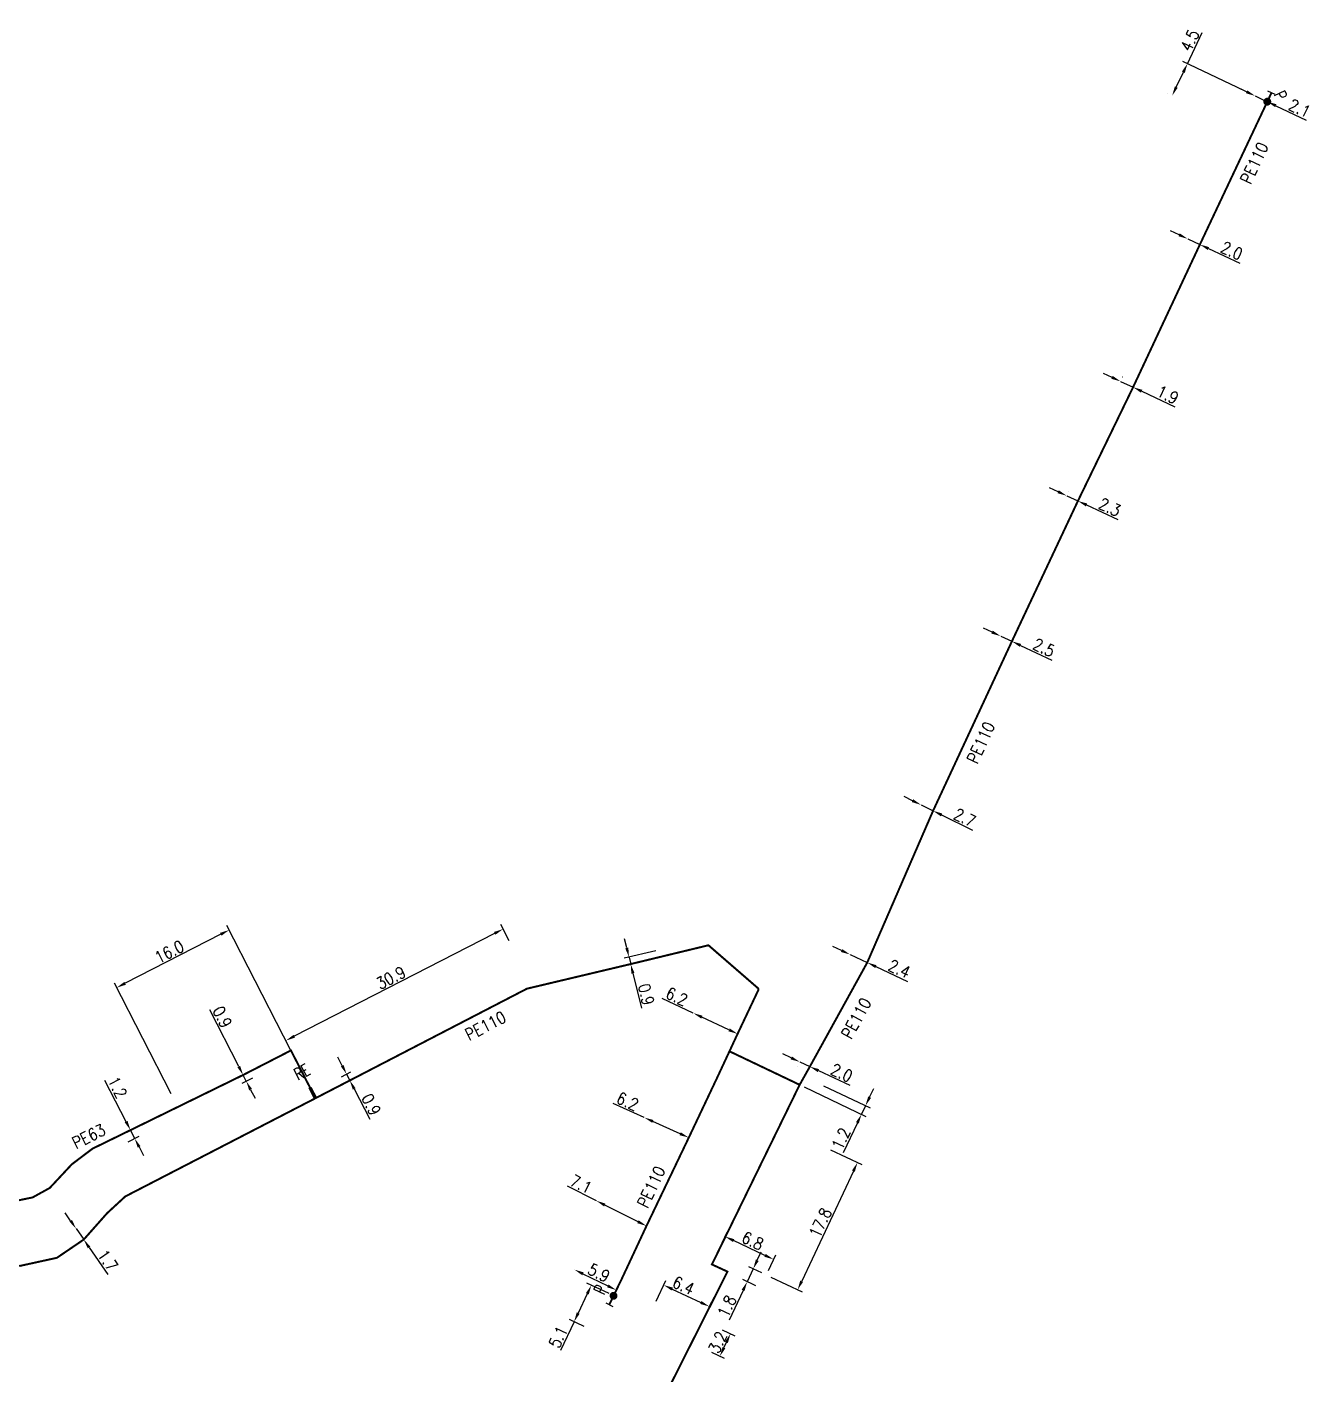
# Model space of a CAD drawing. Header units: millimetres. Extents: x 100882 to 102000, y 121995 to 123000.
# Drawn here: x 101761.7 to 101924.5, y 122680.7 to 122851.3 of the extents above; entities that cross this region are included whole.
import ezdxf
from ezdxf.enums import TextEntityAlignment as Align

# ---------------------------------------------------------------- set-up
doc = ezdxf.new("R2010")
doc.units = ezdxf.units.MM
doc.header["$PDMODE"] = 34
doc.linetypes.add('L_25_PE', pattern=[2000, 1000, 1000])
doc.layers.get('0').update_dxf_attribs({"linetype": 'CONTINUOUS'})
doc.layers.get('DEFPOINTS').update_dxf_attribs({"linetype": 'CONTINUOUS'})
for name, color, linetype in [('L_150', 1, 'CONTINUOUS'), ('L_300', 7, 'CONTINUOUS'), ('L_340', 7, 'CONTINUOUS')]:
    doc.layers.add(name, color=color, linetype=linetype)
doc.styles.add('G_ROMANS', font='ROMANS.SHX', dxfattribs={"width": 0.75})
doc.styles.get("Standard").update_dxf_attribs({"font": 'romans.shx', "width": 0.85})
doc.dimstyles.get("Standard").update_dxf_attribs({"dimtxt": 1.5, "dimasz": 1.2, "dimexe": 0.625, "dimexo": 0.625, "dimgap": 0.25, "dimtad": 1, "dimdec": 1, "dimzin": 0, "dimdsep": 46, "dimtxsty": 'Standard', "dimcen": -0.5, "dimadec": 0, "dimazin": 0, "dimtfac": 1, "dimtdec": 1, "dimtmove": 0, "dimatfit": 3, "dimfxl": 0, "dimtolj": 1, "dimtzin": 0, "dimarcsym": 0})

# ---------------------------------------------------------------- blocks, each defined once
blk = doc.blocks.new('*D6')
at = {"layer": 'DEFPOINTS', "color": 0, "linetype": 'Continuous', "transparency": 16777216}
for p in [(101849.14, 122686.52), (101850.76, 122685.76), (101847.8, 122683.67)]:
    blk.add_point(p, dxfattribs=at)
at = {"layer": 'L_150', "color": 0, "linetype": 'Continuous', "lineweight": -2, "transparency": 16777216}
for p, q in [((101849.7, 122686.26), (101851.32, 122685.5)), ((101849.93, 122684), (101850.25, 122684.68)), ((101848.36, 122683.41), (101849.98, 122682.65))]:
    blk.add_line(p, q, dxfattribs=at)
at = {"layer": 'L_150', "color": 0, "linetype": 'Continuous', "transparency": 16777216}
for points in [[(101850.06, 122684.76), (101850.43, 122684.59), (101850.76, 122685.76)], [(101849.75, 122684.08), (101850.11, 122683.91), (101849.42, 122682.91)]]:
    blk.add_solid(points, dxfattribs=at)
at = {"layer": 'L_150', "color": 0, "linetype": 'Continuous', "transparency": 16777216, "insert": (101849.15, 122684.69), "char_height": 1.5, "attachment_point": 5, "rotation": 64.8146}
blk.add_mtext('\\A1;3.2', dxfattribs=at)
blk = doc.blocks.new('*D7')
at = {"layer": 'DEFPOINTS', "color": 0, "linetype": 'Continuous', "transparency": 16777216}
for p in [(101841.07, 122689.32), (101848.09, 122689.21), (101846.86, 122686.6)]:
    blk.add_point(p, dxfattribs=at)
at = {"layer": 'L_150', "color": 0, "linetype": 'Continuous', "lineweight": -2, "transparency": 16777216}
for p, q in [((101841.33, 122689.89), (101842.56, 122692.5)), ((101843.38, 122691.42), (101847, 122689.72)), ((101847.12, 122687.16), (101848.35, 122689.78))]:
    blk.add_line(p, q, dxfattribs=at)
at = {"layer": 'L_150', "color": 0, "linetype": 'Continuous', "transparency": 16777216}
for points in [[(101843.47, 122691.6), (101843.3, 122691.24), (101842.29, 122691.93)], [(101847.09, 122689.9), (101846.92, 122689.54), (101848.09, 122689.21)]]:
    blk.add_solid(points, dxfattribs=at)
at = {"layer": 'L_150', "color": 0, "linetype": 'Continuous', "transparency": 16777216, "insert": (101844.8, 122691.86), "char_height": 1.5, "attachment_point": 5, "rotation": 334.8146}
blk.add_mtext('\\A1;6.4', dxfattribs=at)
blk = doc.blocks.new('*D8')
at = {"layer": 'DEFPOINTS', "color": 0, "linetype": 'Continuous', "transparency": 16777216}
for p in [(101862.86, 122709.31), (101855.29, 122693.2), (101859.27, 122691.34)]:
    blk.add_point(p, dxfattribs=at)
at = {"layer": 'L_150', "color": 0, "linetype": 'Continuous', "lineweight": -2, "transparency": 16777216}
for p, q in [((101863.43, 122709.05), (101867.4, 122707.18)), ((101866.33, 122706.36), (101859.78, 122692.42)), ((101855.86, 122692.94), (101859.83, 122691.07))]:
    blk.add_line(p, q, dxfattribs=at)
at = {"layer": 'L_150', "color": 0, "linetype": 'Continuous', "transparency": 16777216}
for points in [[(101866.15, 122706.44), (101866.51, 122706.27), (101866.84, 122707.45)], [(101859.6, 122692.51), (101859.96, 122692.34), (101859.27, 122691.34)]]:
    blk.add_solid(points, dxfattribs=at)
at = {"layer": 'L_150', "color": 0, "linetype": 'Continuous', "transparency": 16777216, "insert": (101862.15, 122699.82), "char_height": 1.5, "attachment_point": 5, "rotation": 64.8261}
blk.add_mtext('\\A1;17.8', dxfattribs=at)
blk = doc.blocks.new('*D9')
at = {"layer": 'DEFPOINTS', "color": 0, "linetype": 'Continuous', "transparency": 16777216}
for p in [(101850.07, 122698.07), (101849.14, 122696.1), (101855.29, 122693.2)]:
    blk.add_point(p, dxfattribs=at)
at = {"layer": 'L_150', "color": 0, "linetype": 'Continuous', "lineweight": -2, "transparency": 16777216}
for p, q in [((101849.4, 122696.66), (101850.33, 122698.64)), ((101855.13, 122695.69), (101851.15, 122697.56)), ((101855.56, 122693.77), (101856.49, 122695.74))]:
    blk.add_line(p, q, dxfattribs=at)
at = {"layer": 'L_150', "color": 0, "linetype": 'Continuous', "transparency": 16777216}
for points in [[(101851.24, 122697.74), (101851.07, 122697.38), (101850.07, 122698.07)], [(101855.22, 122695.87), (101855.05, 122695.51), (101856.22, 122695.18)]]:
    blk.add_solid(points, dxfattribs=at)
at = {"layer": 'L_150', "color": 0, "linetype": 'Continuous', "transparency": 16777216, "insert": (101853.57, 122697.53), "char_height": 1.5, "attachment_point": 5, "rotation": 334.8261}
blk.add_mtext('\\A1;6.8', dxfattribs=at)
blk = doc.blocks.new('*D10')
at = {"layer": 'DEFPOINTS', "color": 0, "linetype": 'Continuous', "transparency": 16777216}
for p in [(101841.9, 122734.42), (101838.12, 122732.58), (101842.11, 122733.54)]:
    blk.add_point(p, dxfattribs=at)
at = {"layer": 'L_150', "color": 0, "linetype": 'Continuous', "lineweight": -2, "transparency": 16777216}
for p, q in [((101837.63, 122734.62), (101837.35, 122735.79)), ((101841.3, 122734.27), (101837.3, 122733.31)), ((101841.51, 122733.4), (101837.51, 122732.43)), ((101837.91, 122733.46), (101838.12, 122732.58)), ((101838.4, 122731.41), (101839.47, 122726.98))]:
    blk.add_line(p, q, dxfattribs=at)
at = {"layer": 'L_150', "color": 0, "linetype": 'Continuous', "transparency": 16777216}
for points in [[(101837.82, 122734.67), (101837.43, 122734.57), (101837.91, 122733.46)], [(101838.6, 122731.46), (101838.21, 122731.37), (101838.12, 122732.58)]]:
    blk.add_solid(points, dxfattribs=at)
at = {"layer": 'L_150', "color": 0, "linetype": 'Continuous', "transparency": 16777216, "insert": (101840.08, 122728.73), "char_height": 1.5, "attachment_point": 5, "rotation": 283.5651}
blk.add_mtext('\\A1;0.9', dxfattribs=at)
blk = doc.blocks.new('*D11')
at = {"layer": 'DEFPOINTS', "color": 0, "linetype": 'Continuous', "transparency": 16777216}
for p in [(101800.94, 122718.02), (101801.35, 122717.22), (101802.55, 122717.84)]:
    blk.add_point(p, dxfattribs=at)
at = {"layer": 'L_150', "color": 0, "linetype": 'Continuous', "lineweight": -2, "transparency": 16777216}
for p, q in [((101801.58, 122719.7), (101801.03, 122720.77)), ((101801.49, 122718.3), (101802.69, 122718.92)), ((101802.14, 122718.64), (101802.55, 122717.84)), ((101801.91, 122717.5), (101803.1, 122718.12)), ((101803.1, 122716.77), (101805.08, 122712.94))]:
    blk.add_line(p, q, dxfattribs=at)
at = {"layer": 'L_150', "color": 0, "linetype": 'Continuous', "transparency": 16777216}
for points in [[(101801.76, 122719.79), (101801.41, 122719.61), (101802.14, 122718.64)], [(101803.28, 122716.86), (101802.92, 122716.68), (101802.55, 122717.84)]]:
    blk.add_solid(points, dxfattribs=at)
at = {"layer": 'L_150', "color": 0, "linetype": 'Continuous', "transparency": 16777216, "insert": (101805.25, 122714.78), "char_height": 1.5, "attachment_point": 5, "rotation": 297.3376}
blk.add_mtext('\\A1;0.9', dxfattribs=at)
blk = doc.blocks.new('*D12')
at = {"layer": 'DEFPOINTS', "color": 0, "linetype": 'Continuous', "transparency": 16777216}
for p in [(101767.88, 122699.08), (101768.85, 122697.69), (101768.85, 122697.69)]:
    blk.add_point(p, dxfattribs=at)
at = {"layer": 'L_150', "color": 0, "linetype": 'Continuous', "lineweight": -2, "transparency": 16777216}
for p, q in [((101767.19, 122700.07), (101766.51, 122701.06)), ((101767.88, 122699.08), (101768.85, 122697.69)), ((101769.53, 122696.7), (101771.91, 122693.25))]:
    blk.add_line(p, q, dxfattribs=at)
at = {"layer": 'L_150', "color": 0, "linetype": 'Continuous', "transparency": 16777216}
for points in [[(101767.36, 122700.18), (101767.03, 122699.96), (101767.88, 122699.08)], [(101769.69, 122696.81), (101769.36, 122696.58), (101768.85, 122697.69)]]:
    blk.add_solid(points, dxfattribs=at)
at = {"layer": 'L_150', "color": 0, "linetype": 'Continuous', "transparency": 16777216, "insert": (101771.88, 122695.05), "char_height": 1.5, "attachment_point": 5, "rotation": 304.6917}
blk.add_mtext('\\A1;1.7', dxfattribs=at)
blk = doc.blocks.new('*D13')
at = {"layer": 'DEFPOINTS', "color": 0, "linetype": 'Continuous', "transparency": 16777216}
for p in [(101789.03, 122718.53), (101790.38, 122719.22), (101790.79, 122718.42)]:
    blk.add_point(p, dxfattribs=at)
at = {"layer": 'L_150', "color": 0, "linetype": 'Continuous', "lineweight": -2, "transparency": 16777216}
for p, q in [((101788.49, 122719.6), (101784.8, 122726.78)), ((101789.82, 122718.94), (101788.48, 122718.25)), ((101789.44, 122717.73), (101789.03, 122718.53)), ((101790.23, 122718.14), (101788.89, 122717.45)), ((101789.99, 122716.67), (101790.54, 122715.6))]:
    blk.add_line(p, q, dxfattribs=at)
at = {"layer": 'L_150', "color": 0, "linetype": 'Continuous', "transparency": 16777216}
for points in [[(101788.66, 122719.69), (101788.31, 122719.51), (101789.03, 122718.53)], [(101790.17, 122716.76), (101789.81, 122716.57), (101789.44, 122717.73)]]:
    blk.add_solid(points, dxfattribs=at)
at = {"layer": 'L_150', "color": 0, "linetype": 'Continuous', "transparency": 16777216, "insert": (101786.4, 122725.86), "char_height": 1.5, "attachment_point": 5, "rotation": 297.1491}
blk.add_mtext('\\A1;0.9', dxfattribs=at)
blk = doc.blocks.new('*D14')
at = {"layer": 'DEFPOINTS', "color": 0, "linetype": 'Continuous', "transparency": 16777216}
for p in [(101773.37, 122710.84), (101774.77, 122711.55), (101773.92, 122709.77)]:
    blk.add_point(p, dxfattribs=at)
at = {"layer": 'L_150', "color": 0, "linetype": 'Continuous', "lineweight": -2, "transparency": 16777216}
for p, q in [((101774.22, 122712.62), (101771.54, 122717.85)), ((101773.93, 122711.13), (101775.32, 122711.84)), ((101774.48, 122710.06), (101775.87, 122710.77)), ((101775.31, 122710.49), (101774.77, 122711.55)), ((101775.86, 122709.42), (101776.41, 122708.35))]:
    blk.add_line(p, q, dxfattribs=at)
at = {"layer": 'L_150', "color": 0, "linetype": 'Continuous', "transparency": 16777216}
for points in [[(101774.4, 122712.71), (101774.04, 122712.53), (101774.77, 122711.55)], [(101776.04, 122709.51), (101775.68, 122709.33), (101775.31, 122710.49)]]:
    blk.add_solid(points, dxfattribs=at)
at = {"layer": 'L_150', "color": 0, "linetype": 'Continuous', "transparency": 16777216, "insert": (101773.11, 122716.97), "char_height": 1.5, "attachment_point": 5, "rotation": 297.1491}
blk.add_mtext('\\A1;1.2', dxfattribs=at)
blk = doc.blocks.new('*D22')
at = {"layer": 'DEFPOINTS', "color": 0, "linetype": 'Continuous', "transparency": 16777216}
for p in [(101823.01, 122734.96), (101794.45, 122722.89), (101795.5, 122720.84)]:
    blk.add_point(p, dxfattribs=at)
at = {"layer": 'L_150', "color": 0, "linetype": 'Continuous', "lineweight": -2, "transparency": 16777216}
for p, q in [((101822.72, 122735.52), (101821.67, 122737.57)), ((101820.89, 122736.46), (101795.52, 122723.44)), ((101795.22, 122721.4), (101794.16, 122723.45))]:
    blk.add_line(p, q, dxfattribs=at)
at = {"layer": 'L_150', "color": 0, "linetype": 'Continuous', "transparency": 16777216}
for points in [[(101820.8, 122736.64), (101820.98, 122736.29), (101821.96, 122737.01)], [(101795.43, 122723.62), (101795.61, 122723.26), (101794.45, 122722.89)]]:
    blk.add_solid(points, dxfattribs=at)
at = {"layer": 'L_150', "color": 0, "linetype": 'Continuous', "transparency": 16777216, "insert": (101807.75, 122730.84), "char_height": 1.5, "attachment_point": 5, "rotation": 27.1758}
blk.add_mtext('\\A1;30.9', dxfattribs=at)
blk = doc.blocks.new('L_340_21')
blk.add_hatch(color=256).paths.add_polyline_path([(0.125, 0.75), (-0.125, 0.75), (-0.125, -0.75), (0.125, -0.75)])
blk.add_lwpolyline([(-0.125, 0.75), (0.125, 0.75), (0.125, -0.75), (-0.125, -0.75)], close=True)
at = {"style": 'G_ROMANS', "width": 0.75, "flags": 8}
blk.add_attdef('RE', text='', height=1.5, dxfattribs=at).set_placement((0, 3), align=Align.MIDDLE)
at = {"color": 0, "linetype": 'Continuous', "style": 'G_ROMANS', "width": 0.75, "flags": 3}
for tag, p in [('DEF_LEG', (0, -4)), ('DEF_COUP', (0, -6)), ('DEF_TYPE', (0, -8))]:
    blk.add_attdef(tag, text='', height=1.2, dxfattribs=at).set_placement(p, align=Align.MIDDLE)
blk = doc.blocks.new('*D23')
at = {"layer": 'DEFPOINTS', "color": 0, "linetype": 'Continuous', "transparency": 16777216}
for p in [(101773.02, 122729.59), (101794.45, 122722.89), (101780.21, 122715.59)]:
    blk.add_point(p, dxfattribs=at)
at = {"layer": 'L_150', "color": 0, "linetype": 'Continuous', "lineweight": -2, "transparency": 16777216}
for p, q in [((101794.16, 122723.45), (101786.98, 122737.45)), ((101786.2, 122736.35), (101774.09, 122730.14)), ((101779.92, 122716.14), (101772.74, 122730.15))]:
    blk.add_line(p, q, dxfattribs=at)
at = {"layer": 'L_150', "color": 0, "linetype": 'Continuous', "transparency": 16777216}
for points in [[(101786.11, 122736.53), (101786.29, 122736.17), (101787.27, 122736.89)], [(101774, 122730.32), (101774.18, 122729.96), (101773.02, 122729.59)]]:
    blk.add_solid(points, dxfattribs=at)
at = {"layer": 'L_150', "color": 0, "linetype": 'Continuous', "transparency": 16777216, "insert": (101779.69, 122734.13), "char_height": 1.5, "attachment_point": 5, "rotation": 27.1491}
blk.add_mtext('\\A1;16.0', dxfattribs=at)
blk = doc.blocks.new('*D24')
at = {"layer": 'DEFPOINTS', "color": 0, "linetype": 'Continuous', "transparency": 16777216}
for p in [(101853.64, 122693.98), (101855.29, 122693.2), (101854.53, 122691.57)]:
    blk.add_point(p, dxfattribs=at)
at = {"layer": 'L_150', "color": 0, "linetype": 'Continuous', "lineweight": -2, "transparency": 16777216}
for p, q in [((101854.15, 122695.07), (101854.66, 122696.15)), ((101853.64, 122693.98), (101852.87, 122692.35)), ((101854.73, 122693.47), (101853.07, 122694.25)), ((101852.36, 122691.26), (101850.58, 122687.47)), ((101853.96, 122691.84), (101852.31, 122692.62))]:
    blk.add_line(p, q, dxfattribs=at)
at = {"layer": 'L_150', "color": 0, "linetype": 'Continuous', "transparency": 16777216}
for points in [[(101853.97, 122695.15), (101854.33, 122694.98), (101853.64, 122693.98)], [(101852.18, 122691.35), (101852.54, 122691.18), (101852.87, 122692.35)]]:
    blk.add_solid(points, dxfattribs=at)
at = {"layer": 'L_150', "color": 0, "linetype": 'Continuous', "transparency": 16777216, "insert": (101850.31, 122689.25), "char_height": 1.5, "attachment_point": 5, "rotation": 64.881}
blk.add_mtext('\\A1;1.8', dxfattribs=at)
blk = doc.blocks.new('*D57')
at = {"layer": 'DEFPOINTS', "color": 0, "linetype": 'Continuous', "transparency": 16777216}
for p in [(101846.05, 122726.37), (101851.66, 122723.74), (101851.66, 122723.74)]:
    blk.add_point(p, dxfattribs=at)
at = {"layer": 'L_150', "color": 0, "linetype": 'Continuous', "lineweight": -2, "transparency": 16777216}
for p, q in [((101846.05, 122726.37), (101842.12, 122728.22)), ((101850.57, 122724.25), (101847.13, 122725.86))]:
    blk.add_line(p, q, dxfattribs=at)
at = {"layer": 'L_150', "color": 0, "linetype": 'Continuous', "transparency": 16777216}
for points in [[(101847.22, 122726.04), (101847.05, 122725.68), (101846.05, 122726.37)], [(101850.66, 122724.43), (101850.49, 122724.07), (101851.66, 122723.74)]]:
    blk.add_solid(points, dxfattribs=at)
at = {"layer": 'L_150', "color": 0, "linetype": 'Continuous', "transparency": 16777216, "insert": (101843.95, 122728.46), "char_height": 1.5, "attachment_point": 5, "rotation": 334.8598}
blk.add_mtext('\\A1;6.2', dxfattribs=at)
blk = doc.blocks.new('*D58')
at = {"layer": 'DEFPOINTS', "color": 0, "linetype": 'Continuous', "transparency": 16777216}
for p in [(101839.84, 122713.14), (101845.49, 122710.6), (101845.49, 122710.6)]:
    blk.add_point(p, dxfattribs=at)
at = {"layer": 'L_150', "color": 0, "linetype": 'Continuous', "lineweight": -2, "transparency": 16777216}
for p, q in [((101839.84, 122713.14), (101835.91, 122714.92)), ((101844.39, 122711.09), (101840.93, 122712.65))]:
    blk.add_line(p, q, dxfattribs=at)
at = {"layer": 'L_150', "color": 0, "linetype": 'Continuous', "transparency": 16777216}
for points in [[(101841.01, 122712.83), (101840.85, 122712.47), (101839.84, 122713.14)], [(101844.47, 122711.27), (101844.31, 122710.91), (101845.49, 122710.6)]]:
    blk.add_solid(points, dxfattribs=at)
at = {"layer": 'L_150', "color": 0, "linetype": 'Continuous', "transparency": 16777216, "insert": (101837.73, 122715.19), "char_height": 1.5, "attachment_point": 5, "rotation": 335.7331}
blk.add_mtext('\\A1;6.2', dxfattribs=at)
blk = doc.blocks.new('*D59')
at = {"layer": 'DEFPOINTS', "color": 0, "linetype": 'Continuous', "transparency": 16777216}
for p in [(101831, 122693.88), (101836.3, 122691.29), (101836.3, 122691.29)]:
    blk.add_point(p, dxfattribs=at)
at = {"layer": 'L_150', "color": 0, "linetype": 'Continuous', "lineweight": -2, "transparency": 16777216}
blk.add_line((101832.08, 122693.35), (101835.22, 122691.82), dxfattribs=at)
at = {"layer": 'L_150', "color": 0, "linetype": 'Continuous', "transparency": 16777216}
for points in [[(101832.17, 122693.53), (101831.99, 122693.17), (101831, 122693.88)], [(101835.31, 122692), (101835.14, 122691.64), (101836.3, 122691.29)]]:
    blk.add_solid(points, dxfattribs=at)
at = {"layer": 'L_150', "color": 0, "linetype": 'Continuous', "transparency": 16777216, "insert": (101834.09, 122693.48), "char_height": 1.5, "attachment_point": 5, "rotation": 333.9565}
blk.add_mtext('\\A1;5.9', dxfattribs=at)
blk = doc.blocks.new('*D60')
at = {"layer": 'DEFPOINTS', "color": 0, "linetype": 'Continuous', "transparency": 16777216}
for p in [(101833.14, 122691.9), (101835.95, 122690.57), (101832.78, 122686.42)]:
    blk.add_point(p, dxfattribs=at)
at = {"layer": 'L_300', "color": 0, "linetype": 'Continuous', "lineweight": -2, "transparency": 16777216}
for p, q in [((101835.38, 122690.84), (101832.57, 122692.17)), ((101832.62, 122690.81), (101831.47, 122688.37)), ((101830.95, 122687.29), (101829.24, 122683.66)), ((101832.21, 122686.69), (101830.39, 122687.55))]:
    blk.add_line(p, q, dxfattribs=at)
at = {"layer": 'L_300', "color": 0, "linetype": 'Continuous', "transparency": 16777216}
for points in [[(101832.44, 122690.9), (101832.8, 122690.73), (101833.14, 122691.9)], [(101831.29, 122688.46), (101831.65, 122688.29), (101830.95, 122687.29)]]:
    blk.add_solid(points, dxfattribs=at)
at = {"layer": 'L_300', "color": 0, "linetype": 'Continuous', "transparency": 16777216, "insert": (101828.94, 122685.36), "char_height": 1.5, "attachment_point": 5, "rotation": 64.6827}
blk.add_mtext('\\A1;5.1', dxfattribs=at)
blk = doc.blocks.new('*D61')
at = {"layer": 'DEFPOINTS', "color": 0, "linetype": 'Continuous', "transparency": 16777216}
for p in [(101833.78, 122702.6), (101833.78, 122702.6), (101840.12, 122699.41)]:
    blk.add_point(p, dxfattribs=at)
at = {"layer": 'L_150', "color": 0, "linetype": 'Continuous', "lineweight": -2, "transparency": 16777216}
for p, q in [((101833.78, 122702.6), (101830.12, 122704.44)), ((101839.05, 122699.95), (101834.85, 122702.06))]:
    blk.add_line(p, q, dxfattribs=at)
at = {"layer": 'L_150', "color": 0, "linetype": 'Continuous', "transparency": 16777216}
for points in [[(101834.94, 122702.24), (101834.76, 122701.88), (101833.78, 122702.6)], [(101839.14, 122700.13), (101838.96, 122699.77), (101840.12, 122699.41)]]:
    blk.add_solid(points, dxfattribs=at)
at = {"layer": 'L_150', "color": 0, "linetype": 'Continuous', "transparency": 16777216, "insert": (101831.83, 122704.7), "char_height": 1.5, "attachment_point": 5, "rotation": 333.2857}
blk.add_mtext('\\A1;7.1', dxfattribs=at)
blk = doc.blocks.new('L_300_12')
at = {"color": 0, "linetype": 'Continuous', "const_width": 0.497, "flags": 128}
blk.add_lwpolyline([(-0.25, 0, 1), (0.25, 0, 1)], format="xyb", close=True, dxfattribs=at)
at = {"color": 0, "linetype": 'Continuous', "style": 'G_ROMANS', "width": 0.75}
blk.add_text('P', height=1.5, dxfattribs=at).set_placement((0, 1.85), align=Align.MIDDLE)
at = {"color": 0, "linetype": 'Continuous', "style": 'G_ROMANS', "width": 0.75, "flags": 3}
for tag, p in [('DEF_LEG', (0, -5)), ('DEF_COUP', (0, -7.5)), ('DEF_TYPE', (0, -10))]:
    blk.add_attdef(tag, text='', height=1.2, dxfattribs=at).set_placement(p, align=Align.MIDDLE)
blk = doc.blocks.new('L_340_07')
at = {"color": 0, "linetype": 'Continuous', "const_width": 0.25, "flags": 128}
blk.add_lwpolyline([(0, 0), (1.25, 0)], dxfattribs=at)
at = {"color": 0, "linetype": 'Continuous', "flags": 128}
blk.add_lwpolyline([(1.25, -0.5), (1.25, 0.5)], dxfattribs=at)
at = {"color": 0, "linetype": 'Continuous', "style": 'G_ROMANS', "width": 0.75, "flags": 3}
for tag, p in [('DEF_LEG', (0.72, -3.47)), ('DEF_COUP', (0.72, -5.97)), ('DEF_TYPE', (0.72, -8.47))]:
    blk.add_attdef(tag, text='', height=1.2, dxfattribs=at).set_placement(p, align=Align.MIDDLE)
blk = doc.blocks.new('*D101')
at = {"layer": 'DEFPOINTS', "color": 0, "linetype": 'Continuous', "transparency": 16777216}
for p in [(101908.63, 122846.6), (101906.7, 122842.54), (101917.21, 122842.52)]:
    blk.add_point(p, dxfattribs=at)
at = {"layer": 'L_300', "color": 0, "linetype": 'Continuous', "lineweight": -2, "transparency": 16777216}
for p, q in [((101908.63, 122846.6), (101910.51, 122850.55)), ((101916.65, 122842.79), (101908.07, 122846.87)), ((101907.21, 122843.62), (101908.12, 122845.52)), ((101906.13, 122842.81), (101906.13, 122842.81))]:
    blk.add_line(p, q, dxfattribs=at)
at = {"layer": 'L_300', "color": 0, "linetype": 'Continuous', "transparency": 16777216}
for points in [[(101907.93, 122845.61), (101908.3, 122845.43), (101908.63, 122846.6)], [(101907.03, 122843.71), (101907.39, 122843.54), (101906.7, 122842.54)]]:
    blk.add_solid(points, dxfattribs=at)
at = {"layer": 'L_300', "color": 0, "linetype": 'Continuous', "transparency": 16777216, "insert": (101908.92, 122849.55), "char_height": 1.5, "attachment_point": 5, "rotation": 64.5661}
blk.add_mtext('\\A1;4.5', dxfattribs=at)
blk = doc.blocks.new('*D102')
at = {"layer": 'DEFPOINTS', "color": 0, "linetype": 'Continuous', "transparency": 16777216}
for p in [(101917.21, 122842.52), (101917.21, 122842.52), (101918.75, 122841.79)]:
    blk.add_point(p, dxfattribs=at)
at = {"layer": 'L_300', "color": 0, "linetype": 'Continuous', "lineweight": -2, "transparency": 16777216}
for p, q in [((101916.13, 122843.04), (101915.05, 122843.55)), ((101917.21, 122842.52), (101918.75, 122841.79)), ((101919.83, 122841.28), (101923.68, 122839.45))]:
    blk.add_line(p, q, dxfattribs=at)
at = {"layer": 'L_300', "color": 0, "linetype": 'Continuous', "transparency": 16777216}
for points in [[(101916.22, 122843.22), (101916.04, 122842.86), (101917.21, 122842.52)], [(101919.91, 122841.46), (101919.74, 122841.1), (101918.75, 122841.79)]]:
    blk.add_solid(points, dxfattribs=at)
at = {"layer": 'L_300', "color": 0, "linetype": 'Continuous', "transparency": 16777216, "insert": (101922.84, 122840.95), "char_height": 1.5, "attachment_point": 5, "rotation": 334.5661}
blk.add_mtext('\\A1;2.1', dxfattribs=at)
blk = doc.blocks.new('*D103')
at = {"layer": 'DEFPOINTS', "color": 0, "linetype": 'Continuous', "transparency": 16777216}
for p in [(101908.67, 122824.42), (101908.67, 122824.42), (101910.21, 122823.7)]:
    blk.add_point(p, dxfattribs=at)
at = {"layer": 'L_150', "color": 0, "linetype": 'Continuous', "lineweight": -2, "transparency": 16777216}
for p, q in [((101907.58, 122824.93), (101906.49, 122825.44)), ((101908.67, 122824.42), (101910.21, 122823.7)), ((101911.29, 122823.19), (101915.25, 122821.34))]:
    blk.add_line(p, q, dxfattribs=at)
at = {"layer": 'L_150', "color": 0, "linetype": 'Continuous', "transparency": 16777216}
for points in [[(101907.67, 122825.11), (101907.5, 122824.75), (101908.67, 122824.42)], [(101911.38, 122823.37), (101911.21, 122823.01), (101910.21, 122823.7)]]:
    blk.add_solid(points, dxfattribs=at)
at = {"layer": 'L_150', "color": 0, "linetype": 'Continuous', "transparency": 16777216, "insert": (101914.24, 122822.92), "char_height": 1.5, "attachment_point": 5, "rotation": 334.9577}
blk.add_mtext('\\A1;2.0', dxfattribs=at)
blk = doc.blocks.new('*D104')
at = {"layer": 'DEFPOINTS', "color": 0, "linetype": 'Continuous', "transparency": 16777216}
for p in [(101900.17, 122806.37), (101900.17, 122806.37), (101901.75, 122805.63)]:
    blk.add_point(p, dxfattribs=at)
at = {"layer": 'L_150', "color": 0, "linetype": 'Continuous', "lineweight": -2, "transparency": 16777216}
for p, q in [((101899.08, 122806.87), (101898, 122807.38)), ((101900.17, 122806.37), (101901.75, 122805.63)), ((101900.43, 122806.93), (101900.44, 122806.93)), ((101902.84, 122805.12), (101907.03, 122803.16))]:
    blk.add_line(p, q, dxfattribs=at)
at = {"layer": 'L_150', "color": 0, "linetype": 'Continuous', "transparency": 16777216}
for points in [[(101899.17, 122807.06), (101899, 122806.69), (101900.17, 122806.37)], [(101902.92, 122805.3), (101902.75, 122804.94), (101901.75, 122805.63)]]:
    blk.add_solid(points, dxfattribs=at)
at = {"layer": 'L_150', "color": 0, "linetype": 'Continuous', "transparency": 16777216, "insert": (101906.13, 122804.69), "char_height": 1.5, "attachment_point": 5, "rotation": 334.9577}
blk.add_mtext('\\A1;1.9', dxfattribs=at)
blk = doc.blocks.new('*D105')
at = {"layer": 'DEFPOINTS', "color": 0, "linetype": 'Continuous', "transparency": 16777216}
for p in [(101893.35, 122791.88), (101893.35, 122791.88), (101894.76, 122791.23)]:
    blk.add_point(p, dxfattribs=at)
at = {"layer": 'L_150', "color": 0, "linetype": 'Continuous', "lineweight": -2, "transparency": 16777216}
for p, q in [((101892.26, 122792.39), (101891.18, 122792.9)), ((101893.35, 122791.88), (101894.76, 122791.23)), ((101893.62, 122792.45), (101893.62, 122792.45)), ((101895.84, 122790.72), (101899.8, 122788.87))]:
    blk.add_line(p, q, dxfattribs=at)
at = {"layer": 'L_150', "color": 0, "linetype": 'Continuous', "transparency": 16777216}
for points in [[(101892.35, 122792.57), (101892.18, 122792.21), (101893.35, 122791.88)], [(101895.93, 122790.9), (101895.76, 122790.54), (101894.76, 122791.23)]]:
    blk.add_solid(points, dxfattribs=at)
at = {"layer": 'L_150', "color": 0, "linetype": 'Continuous', "transparency": 16777216, "insert": (101898.79, 122790.45), "char_height": 1.5, "attachment_point": 5, "rotation": 334.9577}
blk.add_mtext('\\A1;2.3', dxfattribs=at)
blk = doc.blocks.new('*D106')
at = {"layer": 'DEFPOINTS', "color": 0, "linetype": 'Continuous', "transparency": 16777216}
for p in [(101884.98, 122774.11), (101884.98, 122774.11), (101886.4, 122773.45)]:
    blk.add_point(p, dxfattribs=at)
at = {"layer": 'L_150', "color": 0, "linetype": 'Continuous', "lineweight": -2, "transparency": 16777216}
for p, q in [((101883.9, 122774.62), (101882.81, 122775.12)), ((101884.98, 122774.11), (101886.4, 122773.45)), ((101887.49, 122772.94), (101891.47, 122771.08))]:
    blk.add_line(p, q, dxfattribs=at)
at = {"layer": 'L_150', "color": 0, "linetype": 'Continuous', "transparency": 16777216}
for points in [[(101883.98, 122774.8), (101883.81, 122774.43), (101884.98, 122774.11)], [(101887.57, 122773.12), (101887.4, 122772.76), (101886.4, 122773.45)]]:
    blk.add_solid(points, dxfattribs=at)
at = {"layer": 'L_150', "color": 0, "linetype": 'Continuous', "transparency": 16777216, "insert": (101890.46, 122772.65), "char_height": 1.5, "attachment_point": 5, "rotation": 334.9577}
blk.add_mtext('\\A1;2.5', dxfattribs=at)
blk = doc.blocks.new('*D107')
at = {"layer": 'DEFPOINTS', "color": 0, "linetype": 'Continuous', "transparency": 16777216}
for p in [(101874.89, 122752.74), (101874.89, 122752.74), (101876.42, 122751.99)]:
    blk.add_point(p, dxfattribs=at)
at = {"layer": 'L_150', "color": 0, "linetype": 'Continuous', "lineweight": -2, "transparency": 16777216}
for p, q in [((101873.81, 122753.27), (101872.74, 122753.8)), ((101874.89, 122752.74), (101876.42, 122751.99)), ((101877.49, 122751.46), (101881.42, 122749.53))]:
    blk.add_line(p, q, dxfattribs=at)
at = {"layer": 'L_150', "color": 0, "linetype": 'Continuous', "transparency": 16777216}
for points in [[(101873.9, 122753.45), (101873.73, 122753.09), (101874.89, 122752.74)], [(101877.58, 122751.64), (101877.41, 122751.28), (101876.42, 122751.99)]]:
    blk.add_solid(points, dxfattribs=at)
at = {"layer": 'L_150', "color": 0, "linetype": 'Continuous', "transparency": 16777216, "insert": (101880.43, 122751.12), "char_height": 1.5, "attachment_point": 5, "rotation": 333.8127}
blk.add_mtext('\\A1;2.7', dxfattribs=at)
blk = doc.blocks.new('*D108')
at = {"layer": 'DEFPOINTS', "color": 0, "linetype": 'Continuous', "transparency": 16777216}
for p in [(101865.91, 122733.79), (101865.91, 122733.79), (101868.08, 122732.77)]:
    blk.add_point(p, dxfattribs=at)
at = {"layer": 'L_150', "color": 0, "linetype": 'Continuous', "lineweight": -2, "transparency": 16777216}
for p, q in [((101864.82, 122734.29), (101863.74, 122734.8)), ((101865.91, 122733.79), (101868.08, 122732.77)), ((101869.17, 122732.26), (101873.18, 122730.39))]:
    blk.add_line(p, q, dxfattribs=at)
at = {"layer": 'L_150', "color": 0, "linetype": 'Continuous', "transparency": 16777216}
for points in [[(101864.91, 122734.47), (101864.74, 122734.11), (101865.91, 122733.79)], [(101869.25, 122732.44), (101869.08, 122732.08), (101868.08, 122732.77)]]:
    blk.add_solid(points, dxfattribs=at)
at = {"layer": 'L_150', "color": 0, "linetype": 'Continuous', "transparency": 16777216, "insert": (101872.14, 122731.98), "char_height": 1.5, "attachment_point": 5, "rotation": 334.9577}
blk.add_mtext('\\A1;2.4', dxfattribs=at)
blk = doc.blocks.new('*D109')
at = {"layer": 'DEFPOINTS', "color": 0, "linetype": 'Continuous', "transparency": 16777216}
for p in [(101859.54, 122720.19), (101859.54, 122720.19), (101860.81, 122719.59)]:
    blk.add_point(p, dxfattribs=at)
at = {"layer": 'L_150', "color": 0, "linetype": 'Continuous', "lineweight": -2, "transparency": 16777216}
for p, q in [((101858.46, 122720.69), (101857.37, 122721.2)), ((101859.28, 122719.62), (101859.28, 122719.62)), ((101859.54, 122720.19), (101860.81, 122719.59)), ((101861.9, 122719.09), (101865.86, 122717.24))]:
    blk.add_line(p, q, dxfattribs=at)
at = {"layer": 'L_150', "color": 0, "linetype": 'Continuous', "transparency": 16777216}
for points in [[(101858.54, 122720.87), (101858.37, 122720.51), (101859.54, 122720.19)], [(101861.98, 122719.27), (101861.81, 122718.9), (101860.81, 122719.59)]]:
    blk.add_solid(points, dxfattribs=at)
at = {"layer": 'L_150', "color": 0, "linetype": 'Continuous', "transparency": 16777216, "insert": (101864.84, 122718.81), "char_height": 1.5, "attachment_point": 5, "rotation": 334.9577}
blk.add_mtext('\\A1;2.0', dxfattribs=at)
blk = doc.blocks.new('*D110')
at = {"layer": 'DEFPOINTS', "color": 0, "linetype": 'Continuous', "transparency": 16777216}
for p in [(101859.52, 122717.29), (101861.99, 122717.44), (101867.86, 122714.64)]:
    blk.add_point(p, dxfattribs=at)
at = {"layer": 'L_150', "color": 0, "linetype": 'Continuous', "lineweight": -2, "transparency": 16777216}
for p, q in [((101860.08, 122717.02), (101867.91, 122713.28)), ((101862.56, 122717.17), (101868.43, 122714.37)), ((101868.38, 122715.72), (101868.9, 122716.8)), ((101867.86, 122714.64), (101867.35, 122713.55)), ((101866.83, 122712.47), (101865.02, 122708.69))]:
    blk.add_line(p, q, dxfattribs=at)
at = {"layer": 'L_150', "color": 0, "linetype": 'Continuous', "transparency": 16777216}
for points in [[(101868.2, 122715.81), (101868.56, 122715.63), (101867.86, 122714.64)], [(101866.65, 122712.56), (101867.01, 122712.38), (101867.35, 122713.55)]]:
    blk.add_solid(points, dxfattribs=at)
at = {"layer": 'L_150', "color": 0, "linetype": 'Continuous', "transparency": 16777216, "insert": (101864.77, 122710.47), "char_height": 1.5, "attachment_point": 5, "rotation": 64.4753}
blk.add_mtext('\\A1;1.2', dxfattribs=at)

msp = doc.modelspace()

# ---------------------------------------------------------------- linework, layer by layer
at = {"layer": 'L_150', "linetype": 'L_25_PE', "const_width": 0.25, "flags": 128}
for points in [[(101918.75, 122841.79), (101910.21, 122823.7), (101901.75, 122805.63), (101894.76, 122791.22), (101886.4, 122773.45), (101876.42, 122751.99), (101868.08, 122732.77), (101860.81, 122719.59), (101859.52, 122717.29)], [(101798.2, 122715.59), (101795.09, 122721.64), (101789.03, 122718.53), (101774.77, 122711.55), (101769.96, 122709.2), (101767.34, 122707.22), (101765.68, 122705.44), (101764.54, 122704.22), (101762.36, 122703.02), (101760.04, 122702.55), (101757.77, 122702.55), (101755.88, 122702.88), (101754.68, 122703.55), (101753.15, 122704.39), (101752.02, 122705.37), (101750.92, 122706.78), (101750.01, 122707.97), (101747.5, 122709.75), (101723.27, 122724.63), (101702.44, 122737.29), (101701.91, 122737.62), (101700.68, 122739.79)], [(101850.63, 122721.53), (101859.52, 122717.29), (101848.41, 122694.54), (101850.38, 122693.63), (101833.79, 122660.73), (101812.24, 122627.38), (101783.1, 122592.14), (101771.78, 122580.02), (101771.08, 122580.64), (101764.64, 122586.73)]]:
    msp.add_lwpolyline(points, dxfattribs=at)
msp.add_lwpolyline([(101835.95, 122690.57), (101836.3, 122691.29), (101836.99, 122692.71), (101840.12, 122699.41), (101845.48, 122710.6), (101849.19, 122718.44), (101851.66, 122723.74), (101854.27, 122729.25, 0.336629), (101854.21, 122729.55), (101847.97, 122734.96), (101838.12, 122732.58), (101824.98, 122729.46), (101802.55, 122717.84), (101798.2, 122715.59), (101774.11, 122703.15), (101771.81, 122701.03), (101768.85, 122697.69), (101765.45, 122695.38), (101760.8, 122694.36), (101757.36, 122694.55), (101754.49, 122695.23), (101750.02, 122697.64), (101747.49, 122699.35), (101745.04, 122702.3), (101743.9, 122703.68), (101731.66, 122711.23), (101717.65, 122719.88), (101703.65, 122728.79), (101696.58, 122733.17), (101700.2, 122739.02), (101700.68, 122739.79), (101698.46, 122744.38), (101699.07, 122746.14)], format="xyb", dxfattribs=at)

# ---------------------------------------------------------------- block references
at = {"layer": 'L_300'}
for p, rotation in [((101918.75, 122841.79), 295.1564690050255), ((101835.95, 122690.57), 64.55272798078546)]:
    msp.add_blockref('L_300_12', p, dxfattribs=dict(at, rotation=rotation))
at = {"layer": 'L_340'}
for p, rotation in [((101918.75, 122841.79), 64.95770093839126), ((101835.95, 122690.57), 244.5102882903734)]:
    msp.add_blockref('L_340_07', p, dxfattribs=dict(at, rotation=rotation))
at = {"layer": 'L_340', "rotation": 27.31144038087612}
msp.add_blockref('L_340_21', (101797.86, 122716.26), dxfattribs=at).add_auto_attribs({'RE': 'RE'})

# ---------------------------------------------------------------- texts
at = {"layer": 'L_150', "linetype": 'Continuous', "width": 0.85}
for rotation, p in [(64.7345, (101917.11, 122834.02)), (65.0477, (101882.47, 122760.63)), (61.1057, (101866.7, 122725.71)), (64.6827, (101840.72, 122704.36))]:
    msp.add_text('PE110', height=1.5, rotation=rotation, dxfattribs=at).set_placement(p, align=Align.MIDDLE)
for s, rotation, p in [('PE110', 27.3856, (101817.64, 122722.84)), ('PE63', 26.067, (101767.85, 122709.14))]:
    msp.add_text(s, height=1.5, rotation=rotation, dxfattribs=at).set_placement(p)

# ---------------------------------------------------------------- dimensions: what is measured, and where the dimension line sits
at = {"layer": 'L_150', "linetype": 'Continuous'}
for base, p1, p2, angle, text, picture, middle in [((101908.67, 122824.42), (101910.21, 122823.7), (101908.67, 122824.42), 334.9577, '2.0', '*D103', (101913.82, 122822.01)), ((101900.17, 122806.37), (101901.75, 122805.63), (101900.17, 122806.37), 334.9577, '1.9', '*D104', (101905.71, 122803.78)), ((101893.35, 122791.88), (101894.76, 122791.23), (101893.35, 122791.88), 334.9577, '2.3', '*D105', (101898.37, 122789.54)), ((101884.98, 122774.11), (101886.4, 122773.45), (101884.98, 122774.11), 334.9577, '2.5', '*D106', (101890.03, 122771.75)), ((101874.89, 122752.74), (101876.42, 122751.99), (101874.89, 122752.74), 333.8127, '2.7', '*D107', (101879.99, 122750.23)), ((101859.54, 122720.19), (101860.81, 122719.59), (101859.54, 122720.19), 334.9577, '2.0', '*D109', (101864.42, 122717.91))]:
    dim = msp.add_linear_dim(base=base, p1=p1, p2=p2, angle=angle, text=text, dimstyle='Standard', dxfattribs=at)
    dim.commit()
    dim.dimension.update_dxf_attribs({"geometry": picture, "text_midpoint": middle, "dimtype": 160})
for base, p1, p2, angle, picture, middle, dimtype in [((101773.02, 122729.59), (101794.45, 122722.89), (101780.21, 122715.59), 207.1491, '*D23', (101780.15, 122733.24), 161), ((101794.45, 122722.89), (101823.01, 122734.96), (101795.5, 122720.84), 207.1758, '*D22', (101808.2, 122729.95), 161), ((101838.12, 122732.58), (101841.9, 122734.42), (101842.11, 122733.54), 283.5651, '*D10', (101839.11, 122728.5), 161), ((101865.91, 122733.79), (101868.08, 122732.77), (101865.91, 122733.79), 334.9577, '*D108', (101871.72, 122731.07), 160), ((101851.66, 122723.74), (101846.05, 122726.37), (101851.66, 122723.74), 334.8598, '*D57', (101843.52, 122727.56), 160), ((101789.03, 122718.53), (101790.79, 122718.42), (101790.38, 122719.22), 117.1491, '*D13', (101785.51, 122725.4), 161), ((101802.55, 122717.84), (101800.94, 122718.02), (101801.35, 122717.22), 297.3376, '*D11', (101804.37, 122714.32), 161), ((101774.77, 122711.55), (101773.92, 122709.77), (101773.37, 122710.84), 117.1491, '*D14', (101772.22, 122716.52), 161), ((101867.86, 122714.64), (101859.52, 122717.29), (101861.99, 122717.44), 244.4753, '*D110', (101865.67, 122710.04), 160), ((101845.49, 122710.6), (101839.84, 122713.14), (101845.49, 122710.6), 335.7331, '*D58', (101837.32, 122714.28), 160), ((101859.27, 122691.34), (101862.86, 122709.31), (101855.29, 122693.2), 244.8261, '*D8', (101863.05, 122699.39), 161), ((101833.78, 122702.6), (101840.12, 122699.41), (101833.78, 122702.6), 333.2857, '*D61', (101831.38, 122703.81), 160), ((101768.85, 122697.69), (101767.88, 122699.08), (101768.85, 122697.69), 304.6917, '*D12', (101771.06, 122694.48), 161), ((101850.07, 122698.07), (101855.29, 122693.2), (101849.14, 122696.1), 154.8261, '*D9', (101853.14, 122696.62), 161), ((101836.3, 122691.29), (101831, 122693.88), (101836.3, 122691.29), 153.9565, '*D59', (101833.65, 122692.58), 160), ((101853.64, 122693.98), (101854.53, 122691.57), (101855.29, 122693.2), 64.881, '*D24', (101851.22, 122688.82), 161), ((101848.09, 122689.21), (101841.07, 122689.32), (101846.86, 122686.6), 334.8146, '*D7', (101844.37, 122690.96), 161), ((101850.75621, 122685.7633), (101847.79723, 122683.67386), (101849.13771, 122686.52441), 64.81458, '*D6', (101850.05283, 122684.26756), 161)]:
    dim = msp.add_linear_dim(base=base, p1=p1, p2=p2, angle=angle, dimstyle='Standard', dxfattribs=at)
    dim.commit()
    dim.dimension.update_dxf_attribs({"geometry": picture, "text_midpoint": middle, "dimtype": dimtype})
at = {"layer": 'L_300', "linetype": 'Continuous'}
for base, p1, p2, angle, picture, middle in [((101908.63, 122846.6), (101906.7, 122842.54), (101917.21, 122842.52), 244.5661, '*D101', (101909.83, 122849.12)), ((101833.14, 122691.9), (101832.78, 122686.42), (101835.95, 122690.57), 244.6827, '*D60', (101829.84, 122684.93))]:
    dim = msp.add_linear_dim(base=base, p1=p1, p2=p2, angle=angle, dimstyle='Standard', dxfattribs=at)
    dim.commit()
    dim.dimension.update_dxf_attribs({"geometry": picture, "text_midpoint": middle, "dimtype": 160})
dim = msp.add_linear_dim(base=(101917.21, 122842.52), p1=(101918.75, 122841.79), p2=(101917.21, 122842.52), angle=334.5661, text='2.1', dimstyle='Standard', dxfattribs=at)
dim.commit()
dim.dimension.update_dxf_attribs({"geometry": '*D102', "text_midpoint": (101922.41, 122840.05), "dimtype": 160})

doc.saveas('drawing.dxf')
